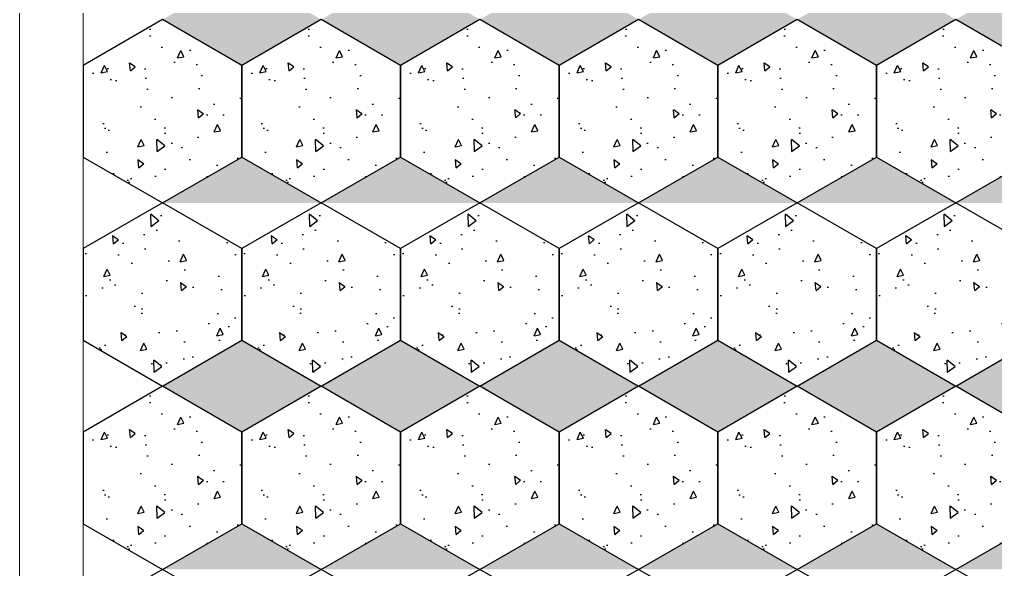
# Model space of a CAD drawing. Header units: millimetres. Extents: x 86441 to 190201, y 16532 to 98188.
# Drawn here: x 152342 to 153489, y 32724 to 33370 of the extents above; entities that cross this region are included whole.
import ezdxf

# ---------------------------------------------------------------- set-up
doc = ezdxf.new("R2010")
doc.units = ezdxf.units.MM
doc.header["$LTSCALE"] = 0.1

msp = doc.modelspace()

# ---------------------------------------------------------------- hatches: boundary and pattern name
at = {"true_color": 0xa19859, "transparency": 33554687}
h = msp.add_hatch(dxfattribs=at)
h.set_pattern_fill('AR-CONC', color=55, scale=0.5, angle=45)
h.set_pattern_definition([(95, (64132.56, 14307.475), (70.047325, 58.77669), [9.525, -104.775]), (40, (64132.56, 14307.475), (-80.00923, 55.08836), [7.62, -83.82029]), (145.45144, (64138.4, 14312.37), (-9.9619, 113.86505), [8.095, -89.04512]), (91.1842, (64114.6, 14325.44), (110.70512, 80.9767), [14.2875, -157.1625]), (141.63556, (64123.82, 14332.18), (-3.5433, 171.41338), [12.14251, -133.5678]), (36.18415, (64114.6, 14325.44), (-3.5433, 171.41338), [11.42998, -125.72987]), (66, (64128.07, 14329.925), (89.75999, 17.447575), [9.525, -104.775]), (11, (64128.07, 14329.93), (-43.26996, 86.9706), [7.62, -83.82]), (116.45145, (64135.55, 14331.38), (46.49003, 104.41817), [8.095, -89.04497]), (82.5, (64132.56, 14307.475), (-28.802735, 30.986707), [0, -82.804, 0, -85.09, 0, -84.1375]), (52.5, (64132.56, 14307.475), (-11.794864, 59.0435), [0, -48.514, 0, -80.899, 0, -32.0675]), (12.5, (64112.533, 14287.45), (49.963932, 45.913098), [0, -31.75, 0, -99.06, 0, -131.445]), (2.5, (64103.55, 14278.47), (43.381952, 61.361196), [0, -41.275, 0, -65.786, 0, -93.345])])
h.paths.add_polyline_path([(152416.7, 33208.9), (152510, 33155), (152603.3, 33208.9), (152603.3, 33316.6), (152510, 33370.5), (152416.7, 33316.6)])
h.paths.add_polyline_path([(152416.7, 33424.3), (152510, 33370.5), (152603.3, 33424.3), (152603.3, 33532), (152510, 33585.9), (152416.7, 33532)])
h = msp.add_hatch(dxfattribs=at)
h.set_pattern_fill('AR-CONC', color=55, scale=0.5, angle=45)
h.set_pattern_definition([(95, (64319.13, 14307.475), (70.047325, 58.77669), [9.525, -104.775]), (40, (64319.13, 14307.475), (-80.00923, 55.08836), [7.62, -83.82029]), (145.45144, (64324.96, 14312.37), (-9.9619, 113.86505), [8.095, -89.04512]), (91.1842, (64301.17, 14325.44), (110.70512, 80.9767), [14.2875, -157.1625]), (141.63556, (64310.39, 14332.18), (-3.5433, 171.41338), [12.14251, -133.5678]), (36.18415, (64301.17, 14325.44), (-3.5433, 171.41338), [11.42998, -125.72987]), (66, (64314.64, 14329.925), (89.75999, 17.447575), [9.525, -104.775]), (11, (64314.64, 14329.93), (-43.26996, 86.9706), [7.62, -83.82]), (116.45145, (64322.12, 14331.38), (46.49003, 104.41817), [8.095, -89.04497]), (82.5, (64319.126, 14307.475), (-28.802735, 30.986707), [0, -82.804, 0, -85.09, 0, -84.1375]), (52.5, (64319.126, 14307.475), (-11.794864, 59.0435), [0, -48.514, 0, -80.899, 0, -32.0675]), (12.5, (64299.1, 14287.45), (49.963932, 45.913098), [0, -31.75, 0, -99.06, 0, -131.445]), (2.5, (64290.12, 14278.47), (43.381952, 61.361196), [0, -41.275, 0, -65.786, 0, -93.345])])
h.paths.add_polyline_path([(152603.3, 33208.9), (152696.6, 33155), (152789.9, 33208.9), (152789.9, 33316.6), (152696.6, 33370.5), (152603.3, 33316.6)])
h.paths.add_polyline_path([(152696.6, 33370.5), (152789.9, 33424.3), (152789.9, 33532), (152696.6, 33585.9), (152603.3, 33532), (152603.3, 33424.3)])
h = msp.add_hatch(dxfattribs=at)
h.set_pattern_fill('AR-CONC', color=55, scale=0.5, angle=45)
h.set_pattern_definition([(95, (64505.694, 14307.475), (70.047325, 58.77669), [9.525, -104.775]), (40, (64505.69, 14307.475), (-80.00923, 55.08836), [7.62, -83.82029]), (145.45144, (64511.53, 14312.37), (-9.9619, 113.86505), [8.095, -89.04512]), (91.1842, (64487.73, 14325.44), (110.70512, 80.9767), [14.2875, -157.1625]), (141.63556, (64496.96, 14332.18), (-3.5433, 171.41338), [12.14251, -133.5678]), (36.18415, (64487.73, 14325.44), (-3.5433, 171.41338), [11.42998, -125.72987]), (66, (64501.204, 14329.925), (89.75999, 17.447575), [9.525, -104.775]), (11, (64501.2, 14329.93), (-43.26996, 86.9706), [7.62, -83.82]), (116.45145, (64508.68, 14331.38), (46.49003, 104.41817), [8.095, -89.04497]), (82.5, (64505.694, 14307.475), (-28.802735, 30.986707), [0, -82.804, 0, -85.09, 0, -84.1375]), (52.5, (64505.694, 14307.475), (-11.794864, 59.0435), [0, -48.514, 0, -80.899, 0, -32.0675]), (12.5, (64485.668, 14287.45), (49.963932, 45.913098), [0, -31.75, 0, -99.06, 0, -131.445]), (2.5, (64476.69, 14278.47), (43.381952, 61.361196), [0, -41.275, 0, -65.786, 0, -93.345])])
h.paths.add_polyline_path([(152789.9, 33208.9), (152883.2, 33155), (152976.4, 33208.9), (152976.4, 33316.6), (152883.2, 33370.5), (152789.9, 33316.6)])
h.paths.add_polyline_path([(152789.9, 33424.3), (152883.2, 33370.5), (152976.4, 33424.3), (152976.4, 33532), (152883.2, 33585.9), (152789.9, 33532)])
h = msp.add_hatch(dxfattribs=at)
h.set_pattern_fill('AR-CONC', color=55, scale=0.5, angle=45)
h.set_pattern_definition([(95, (64692.26, 14307.475), (70.047325, 58.77669), [9.525, -104.775]), (40, (64692.26, 14307.475), (-80.00923, 55.08836), [7.62, -83.82029]), (145.45144, (64698.1, 14312.37), (-9.9619, 113.86505), [8.095, -89.04512]), (91.1842, (64674.3, 14325.44), (110.70512, 80.9767), [14.2875, -157.1625]), (141.63556, (64683.53, 14332.18), (-3.5433, 171.41338), [12.14251, -133.5678]), (36.18415, (64674.3, 14325.44), (-3.5433, 171.41338), [11.42998, -125.72987]), (66, (64687.77, 14329.925), (89.75999, 17.447575), [9.525, -104.775]), (11, (64687.77, 14329.93), (-43.26996, 86.9706), [7.62, -83.82]), (116.45145, (64695.25, 14331.38), (46.49003, 104.41817), [8.095, -89.04497]), (82.5, (64692.26, 14307.475), (-28.802735, 30.986707), [0, -82.804, 0, -85.09, 0, -84.1375]), (52.5, (64692.26, 14307.475), (-11.794864, 59.0435), [0, -48.514, 0, -80.899, 0, -32.0675]), (12.5, (64672.236, 14287.45), (49.963932, 45.913098), [0, -31.75, 0, -99.06, 0, -131.445]), (2.5, (64663.255, 14278.47), (43.381952, 61.361196), [0, -41.275, 0, -65.786, 0, -93.345])])
h.paths.add_polyline_path([(152976.4, 33208.9), (153069.7, 33155), (153163, 33208.9), (153163, 33316.6), (153069.7, 33370.5), (152976.4, 33316.6)])
h.paths.add_polyline_path([(153069.7, 33370.5), (153163, 33424.3), (153163, 33532), (153069.7, 33585.9), (152976.4, 33532), (152976.4, 33424.3)])
h = msp.add_hatch(dxfattribs=at)
h.set_pattern_fill('AR-CONC', color=55, scale=0.5, angle=45)
h.set_pattern_definition([(95, (64878.83, 14307.475), (70.047325, 58.77669), [9.525, -104.775]), (40, (64878.83, 14307.475), (-80.00923, 55.08836), [7.62, -83.82029]), (145.45144, (64884.67, 14312.37), (-9.9619, 113.86505), [8.095, -89.04512]), (91.1842, (64860.87, 14325.44), (110.70512, 80.9767), [14.2875, -157.1625]), (141.63556, (64870.1, 14332.18), (-3.5433, 171.41338), [12.14251, -133.5678]), (36.18415, (64860.87, 14325.44), (-3.5433, 171.41338), [11.42998, -125.72987]), (66, (64874.34, 14329.925), (89.75999, 17.447575), [9.525, -104.775]), (11, (64874.34, 14329.93), (-43.26996, 86.9706), [7.62, -83.82]), (116.45145, (64881.82, 14331.38), (46.49003, 104.41817), [8.095, -89.04497]), (82.5, (64878.83, 14307.475), (-28.802735, 30.986707), [0, -82.804, 0, -85.09, 0, -84.1375]), (52.5, (64878.83, 14307.475), (-11.794864, 59.0435), [0, -48.514, 0, -80.899, 0, -32.0675]), (12.5, (64858.803, 14287.45), (49.963932, 45.913098), [0, -31.75, 0, -99.06, 0, -131.445]), (2.5, (64849.82, 14278.47), (43.381952, 61.361196), [0, -41.275, 0, -65.786, 0, -93.345])])
h.paths.add_polyline_path([(153163, 33208.9), (153256.3, 33155), (153349.6, 33208.9), (153349.6, 33316.6), (153256.3, 33370.5), (153163, 33316.6)])
h.paths.add_polyline_path([(153163, 33424.3), (153256.3, 33370.5), (153349.6, 33424.3), (153349.6, 33532), (153256.3, 33585.9), (153163, 33532)])
h = msp.add_hatch(dxfattribs=at)
h.set_pattern_fill('AR-CONC', color=55, scale=0.5, angle=45)
h.set_pattern_definition([(95, (65065.4, 14307.475), (70.047325, 58.77669), [9.525, -104.775]), (40, (65065.4, 14307.475), (-80.00923, 55.08836), [7.62, -83.82029]), (145.45144, (65071.23, 14312.37), (-9.9619, 113.86505), [8.095, -89.04512]), (91.1842, (65047.44, 14325.44), (110.70512, 80.9767), [14.2875, -157.1625]), (141.63556, (65056.66, 14332.18), (-3.5433, 171.41338), [12.14251, -133.5678]), (36.18415, (65047.44, 14325.44), (-3.5433, 171.41338), [11.42998, -125.72987]), (66, (65060.91, 14329.925), (89.75999, 17.447575), [9.525, -104.775]), (11, (65060.91, 14329.93), (-43.26996, 86.9706), [7.62, -83.82]), (116.45145, (65068.39, 14331.38), (46.49003, 104.41817), [8.095, -89.04497]), (82.5, (65065.397, 14307.475), (-28.802735, 30.986707), [0, -82.804, 0, -85.09, 0, -84.1375]), (52.5, (65065.397, 14307.475), (-11.794864, 59.0435), [0, -48.514, 0, -80.899, 0, -32.0675]), (12.5, (65045.37, 14287.45), (49.963932, 45.913098), [0, -31.75, 0, -99.06, 0, -131.445]), (2.5, (65036.39, 14278.47), (43.381952, 61.361196), [0, -41.275, 0, -65.786, 0, -93.345])])
h.paths.add_polyline_path([(153349.6, 33208.9), (153442.9, 33155), (153536.1, 33208.9), (153536.1, 33316.6), (153442.9, 33370.5), (153349.6, 33316.6)])
h.paths.add_polyline_path([(153442.9, 33370.5), (153536.1, 33424.3), (153536.1, 33532), (153442.9, 33585.9), (153349.6, 33532), (153349.6, 33424.3)])
at = {"true_color": 0xffffff, "transparency": 33554687}
h = msp.add_hatch(color=7, dxfattribs=at)
h.dxf.hatch_style = 1
h.set_gradient(color1=(114, 89, 52), color2=(161, 152, 89))
h.paths.add_polyline_path([(152603.3, 33424.3), (152510, 33370.5), (152603.3, 33316.6), (152696.6, 33370.5)])
h.paths.add_polyline_path([(152603.3, 33208.9), (152510, 33155), (152696.6, 33155)])
h = msp.add_hatch(color=7, dxfattribs=at)
h.dxf.hatch_style = 1
h.set_gradient(color1=(114, 89, 52), color2=(161, 152, 89))
h.paths.add_polyline_path([(152883.2, 33370.5), (152789.9, 33424.3), (152696.6, 33370.5), (152789.9, 33316.6)])
h.paths.add_polyline_path([(152789.9, 33208.9), (152696.6, 33155), (152883.2, 33155)])
h = msp.add_hatch(color=7, dxfattribs=at)
h.dxf.hatch_style = 1
h.set_gradient(color1=(114, 89, 52), color2=(161, 152, 89))
h.paths.add_polyline_path([(152976.4, 33424.3), (152883.2, 33370.5), (152976.4, 33316.6), (153069.7, 33370.5)])
h.paths.add_polyline_path([(152976.4, 33208.9), (152883.2, 33155), (153069.7, 33155)])
h = msp.add_hatch(color=7, dxfattribs=at)
h.dxf.hatch_style = 1
h.set_gradient(color1=(114, 89, 52), color2=(161, 152, 89))
h.paths.add_polyline_path([(153256.3, 33370.5), (153163, 33424.3), (153069.7, 33370.5), (153163, 33316.6)])
h.paths.add_polyline_path([(153163, 33208.9), (153069.7, 33155), (153256.3, 33155)])
h = msp.add_hatch(color=7, dxfattribs=at)
h.dxf.hatch_style = 1
h.set_gradient(color1=(114, 89, 52), color2=(161, 152, 89))
h.paths.add_polyline_path([(153349.6, 33424.3), (153256.3, 33370.5), (153349.6, 33316.6), (153442.9, 33370.5)])
h.paths.add_polyline_path([(153349.6, 33208.9), (153256.3, 33155), (153442.9, 33155)])
h = msp.add_hatch(color=7, dxfattribs=at)
h.dxf.hatch_style = 1
h.set_gradient(color1=(114, 89, 52), color2=(161, 152, 89))
h.paths.add_polyline_path([(153629.4, 33370.5), (153536.1, 33424.3), (153442.9, 33370.5), (153536.1, 33316.6)])
h.paths.add_polyline_path([(153536.1, 33208.9), (153442.9, 33155), (153629.4, 33155)])
at = {"true_color": 0xa19859, "transparency": 33554687}
h = msp.add_hatch(dxfattribs=at)
h.set_pattern_fill('AR-CONC', color=55, scale=0.5, angle=45)
h.set_pattern_definition([(95, (64132.56, 13876.615), (70.047325, 58.77669), [9.525, -104.775]), (40, (64132.56, 13876.62), (-80.00923, 55.08836), [7.62, -83.82029]), (145.45144, (64138.4, 13881.51), (-9.9619, 113.86505), [8.095, -89.04512]), (91.1842, (64114.6, 13894.58), (110.70512, 80.9767), [14.2875, -157.1625]), (141.63556, (64123.82, 13901.32), (-3.5433, 171.41338), [12.14251, -133.5678]), (36.18415, (64114.6, 13894.58), (-3.5433, 171.41338), [11.42998, -125.72987]), (66, (64128.07, 13899.066), (89.75999, 17.447575), [9.525, -104.775]), (11, (64128.07, 13899.07), (-43.26996, 86.9706), [7.62, -83.82]), (116.45145, (64135.55, 13900.52), (46.49003, 104.41817), [8.095, -89.04497]), (82.5, (64132.56, 13876.615), (-28.802735, 30.986707), [0, -82.804, 0, -85.09, 0, -84.1375]), (52.5, (64132.56, 13876.615), (-11.794864, 59.0435), [0, -48.514, 0, -80.899, 0, -32.0675]), (12.5, (64112.533, 13856.59), (49.963932, 45.913098), [0, -31.75, 0, -99.06, 0, -131.445]), (2.5, (64103.55, 13847.61), (43.381952, 61.361196), [0, -41.275, 0, -65.786, 0, -93.345])])
h.paths.add_polyline_path([(152416.7, 32778), (152510, 32724.2), (152603.3, 32778), (152603.3, 32885.7), (152510, 32939.6), (152416.7, 32885.7)])
h.paths.add_polyline_path([(152416.7, 32993.5), (152510, 32939.6), (152603.3, 32993.5), (152603.3, 33101.2), (152510, 33155), (152416.7, 33101.2)])
h = msp.add_hatch(dxfattribs=at)
h.set_pattern_fill('AR-CONC', color=55, scale=0.5, angle=45)
h.set_pattern_definition([(95, (64319.13, 13876.615), (70.047325, 58.77669), [9.525, -104.775]), (40, (64319.13, 13876.62), (-80.00923, 55.08836), [7.62, -83.82029]), (145.45144, (64324.96, 13881.51), (-9.9619, 113.86505), [8.095, -89.04512]), (91.1842, (64301.17, 13894.58), (110.70512, 80.9767), [14.2875, -157.1625]), (141.63556, (64310.39, 13901.32), (-3.5433, 171.41338), [12.14251, -133.5678]), (36.18415, (64301.17, 13894.58), (-3.5433, 171.41338), [11.42998, -125.72987]), (66, (64314.64, 13899.066), (89.75999, 17.447575), [9.525, -104.775]), (11, (64314.64, 13899.07), (-43.26996, 86.9706), [7.62, -83.82]), (116.45145, (64322.12, 13900.52), (46.49003, 104.41817), [8.095, -89.04497]), (82.5, (64319.126, 13876.615), (-28.802735, 30.986707), [0, -82.804, 0, -85.09, 0, -84.1375]), (52.5, (64319.126, 13876.615), (-11.794864, 59.0435), [0, -48.514, 0, -80.899, 0, -32.0675]), (12.5, (64299.1, 13856.59), (49.963932, 45.913098), [0, -31.75, 0, -99.06, 0, -131.445]), (2.5, (64290.12, 13847.61), (43.381952, 61.361196), [0, -41.275, 0, -65.786, 0, -93.345])])
h.paths.add_polyline_path([(152603.3, 32778), (152696.6, 32724.2), (152789.9, 32778), (152789.9, 32885.7), (152696.6, 32939.6), (152603.3, 32885.7)])
h.paths.add_polyline_path([(152603.3, 32993.5), (152696.6, 32939.6), (152789.9, 32993.5), (152789.9, 33101.2), (152696.6, 33155), (152603.3, 33101.2)])
h = msp.add_hatch(dxfattribs=at)
h.set_pattern_fill('AR-CONC', color=55, scale=0.5, angle=45)
h.set_pattern_definition([(95, (64505.694, 13876.615), (70.047325, 58.77669), [9.525, -104.775]), (40, (64505.69, 13876.62), (-80.00923, 55.08836), [7.62, -83.82029]), (145.45144, (64511.53, 13881.51), (-9.9619, 113.86505), [8.095, -89.04512]), (91.1842, (64487.73, 13894.58), (110.70512, 80.9767), [14.2875, -157.1625]), (141.63556, (64496.96, 13901.32), (-3.5433, 171.41338), [12.14251, -133.5678]), (36.18415, (64487.73, 13894.58), (-3.5433, 171.41338), [11.42998, -125.72987]), (66, (64501.204, 13899.066), (89.75999, 17.447575), [9.525, -104.775]), (11, (64501.2, 13899.07), (-43.26996, 86.9706), [7.62, -83.82]), (116.45145, (64508.68, 13900.52), (46.49003, 104.41817), [8.095, -89.04497]), (82.5, (64505.694, 13876.615), (-28.802735, 30.986707), [0, -82.804, 0, -85.09, 0, -84.1375]), (52.5, (64505.694, 13876.615), (-11.794864, 59.0435), [0, -48.514, 0, -80.899, 0, -32.0675]), (12.5, (64485.668, 13856.59), (49.963932, 45.913098), [0, -31.75, 0, -99.06, 0, -131.445]), (2.5, (64476.69, 13847.61), (43.381952, 61.361196), [0, -41.275, 0, -65.786, 0, -93.345])])
h.paths.add_polyline_path([(152789.9, 32778), (152883.2, 32724.2), (152976.4, 32778), (152976.4, 32885.7), (152883.2, 32939.6), (152789.9, 32885.7)])
h.paths.add_polyline_path([(152789.9, 32993.5), (152883.2, 32939.6), (152976.4, 32993.5), (152976.4, 33101.2), (152883.2, 33155), (152789.9, 33101.2)])
h = msp.add_hatch(dxfattribs=at)
h.set_pattern_fill('AR-CONC', color=55, scale=0.5, angle=45)
h.set_pattern_definition([(95, (64692.26, 13876.615), (70.047325, 58.77669), [9.525, -104.775]), (40, (64692.26, 13876.62), (-80.00923, 55.08836), [7.62, -83.82029]), (145.45144, (64698.1, 13881.51), (-9.9619, 113.86505), [8.095, -89.04512]), (91.1842, (64674.3, 13894.58), (110.70512, 80.9767), [14.2875, -157.1625]), (141.63556, (64683.53, 13901.32), (-3.5433, 171.41338), [12.14251, -133.5678]), (36.18415, (64674.3, 13894.58), (-3.5433, 171.41338), [11.42998, -125.72987]), (66, (64687.77, 13899.066), (89.75999, 17.447575), [9.525, -104.775]), (11, (64687.77, 13899.07), (-43.26996, 86.9706), [7.62, -83.82]), (116.45145, (64695.25, 13900.52), (46.49003, 104.41817), [8.095, -89.04497]), (82.5, (64692.26, 13876.615), (-28.802735, 30.986707), [0, -82.804, 0, -85.09, 0, -84.1375]), (52.5, (64692.26, 13876.615), (-11.794864, 59.0435), [0, -48.514, 0, -80.899, 0, -32.0675]), (12.5, (64672.236, 13856.59), (49.963932, 45.913098), [0, -31.75, 0, -99.06, 0, -131.445]), (2.5, (64663.255, 13847.61), (43.381952, 61.361196), [0, -41.275, 0, -65.786, 0, -93.345])])
h.paths.add_polyline_path([(152976.4, 32778), (153069.7, 32724.2), (153163, 32778), (153163, 32885.7), (153069.7, 32939.6), (152976.4, 32885.7)])
h.paths.add_polyline_path([(152976.4, 32993.5), (153069.7, 32939.6), (153163, 32993.5), (153163, 33101.2), (153069.7, 33155), (152976.4, 33101.2)])
h = msp.add_hatch(dxfattribs=at)
h.set_pattern_fill('AR-CONC', color=55, scale=0.5, angle=45)
h.set_pattern_definition([(95, (64878.83, 13876.615), (70.047325, 58.77669), [9.525, -104.775]), (40, (64878.83, 13876.62), (-80.00923, 55.08836), [7.62, -83.82029]), (145.45144, (64884.67, 13881.51), (-9.9619, 113.86505), [8.095, -89.04512]), (91.1842, (64860.87, 13894.58), (110.70512, 80.9767), [14.2875, -157.1625]), (141.63556, (64870.1, 13901.32), (-3.5433, 171.41338), [12.14251, -133.5678]), (36.18415, (64860.87, 13894.58), (-3.5433, 171.41338), [11.42998, -125.72987]), (66, (64874.34, 13899.066), (89.75999, 17.447575), [9.525, -104.775]), (11, (64874.34, 13899.07), (-43.26996, 86.9706), [7.62, -83.82]), (116.45145, (64881.82, 13900.52), (46.49003, 104.41817), [8.095, -89.04497]), (82.5, (64878.83, 13876.615), (-28.802735, 30.986707), [0, -82.804, 0, -85.09, 0, -84.1375]), (52.5, (64878.83, 13876.615), (-11.794864, 59.0435), [0, -48.514, 0, -80.899, 0, -32.0675]), (12.5, (64858.803, 13856.59), (49.963932, 45.913098), [0, -31.75, 0, -99.06, 0, -131.445]), (2.5, (64849.82, 13847.61), (43.381952, 61.361196), [0, -41.275, 0, -65.786, 0, -93.345])])
h.paths.add_polyline_path([(153163, 32778), (153256.3, 32724.2), (153349.6, 32778), (153349.6, 32885.7), (153256.3, 32939.6), (153163, 32885.7)])
h.paths.add_polyline_path([(153163, 32993.5), (153256.3, 32939.6), (153349.6, 32993.5), (153349.6, 33101.2), (153256.3, 33155), (153163, 33101.2)])
h = msp.add_hatch(dxfattribs=at)
h.set_pattern_fill('AR-CONC', color=55, scale=0.5, angle=45)
h.set_pattern_definition([(95, (65065.4, 13876.615), (70.047325, 58.77669), [9.525, -104.775]), (40, (65065.4, 13876.62), (-80.00923, 55.08836), [7.62, -83.82029]), (145.45144, (65071.23, 13881.51), (-9.9619, 113.86505), [8.095, -89.04512]), (91.1842, (65047.44, 13894.58), (110.70512, 80.9767), [14.2875, -157.1625]), (141.63556, (65056.66, 13901.32), (-3.5433, 171.41338), [12.14251, -133.5678]), (36.18415, (65047.44, 13894.58), (-3.5433, 171.41338), [11.42998, -125.72987]), (66, (65060.91, 13899.066), (89.75999, 17.447575), [9.525, -104.775]), (11, (65060.91, 13899.07), (-43.26996, 86.9706), [7.62, -83.82]), (116.45145, (65068.39, 13900.52), (46.49003, 104.41817), [8.095, -89.04497]), (82.5, (65065.397, 13876.615), (-28.802735, 30.986707), [0, -82.804, 0, -85.09, 0, -84.1375]), (52.5, (65065.397, 13876.615), (-11.794864, 59.0435), [0, -48.514, 0, -80.899, 0, -32.0675]), (12.5, (65045.37, 13856.59), (49.963932, 45.913098), [0, -31.75, 0, -99.06, 0, -131.445]), (2.5, (65036.39, 13847.61), (43.381952, 61.361196), [0, -41.275, 0, -65.786, 0, -93.345])])
h.paths.add_polyline_path([(153349.6, 32778), (153442.9, 32724.2), (153536.1, 32778), (153536.1, 32885.7), (153442.9, 32939.6), (153349.6, 32885.7)])
h.paths.add_polyline_path([(153349.6, 32993.5), (153442.9, 32939.6), (153536.1, 32993.5), (153536.1, 33101.2), (153442.9, 33155), (153349.6, 33101.2)])
at = {"true_color": 0xffffff, "transparency": 33554687}
h = msp.add_hatch(color=7, dxfattribs=at)
h.dxf.hatch_style = 1
h.set_gradient(color1=(114, 89, 52), color2=(161, 152, 89))
h.paths.add_polyline_path([(152603.3, 32993.5), (152510, 32939.6), (152603.3, 32885.7), (152696.6, 32939.6)])
h.paths.add_polyline_path([(152603.3, 32778), (152510, 32724.2), (152696.6, 32724.2)])
h = msp.add_hatch(color=7, dxfattribs=at)
h.dxf.hatch_style = 1
h.set_gradient(color1=(114, 89, 52), color2=(161, 152, 89))
h.paths.add_polyline_path([(152883.2, 32939.6), (152789.9, 32993.5), (152696.6, 32939.6), (152789.9, 32885.7)])
h.paths.add_polyline_path([(152789.9, 32778), (152696.6, 32724.2), (152883.2, 32724.2)])
h = msp.add_hatch(color=7, dxfattribs=at)
h.dxf.hatch_style = 1
h.set_gradient(color1=(114, 89, 52), color2=(161, 152, 89))
h.paths.add_polyline_path([(152976.4, 32993.5), (152883.2, 32939.6), (152976.4, 32885.7), (153069.7, 32939.6)])
h.paths.add_polyline_path([(152976.4, 32778), (152883.2, 32724.2), (153069.7, 32724.2)])
h = msp.add_hatch(color=7, dxfattribs=at)
h.dxf.hatch_style = 1
h.set_gradient(color1=(114, 89, 52), color2=(161, 152, 89))
h.paths.add_polyline_path([(153256.3, 32939.6), (153163, 32993.5), (153069.7, 32939.6), (153163, 32885.7)])
h.paths.add_polyline_path([(153163, 32778), (153069.7, 32724.2), (153256.3, 32724.2)])
h = msp.add_hatch(color=7, dxfattribs=at)
h.dxf.hatch_style = 1
h.set_gradient(color1=(114, 89, 52), color2=(161, 152, 89))
h.paths.add_polyline_path([(153349.6, 32993.5), (153256.3, 32939.6), (153349.6, 32885.7), (153442.9, 32939.6)])
h.paths.add_polyline_path([(153349.6, 32778), (153256.3, 32724.2), (153442.9, 32724.2)])
h = msp.add_hatch(color=7, dxfattribs=at)
h.dxf.hatch_style = 1
h.set_gradient(color1=(114, 89, 52), color2=(161, 152, 89))
h.paths.add_polyline_path([(153629.4, 32939.6), (153536.1, 32993.5), (153442.9, 32939.6), (153536.1, 32885.7)])
h.paths.add_polyline_path([(153536.1, 32778), (153442.9, 32724.2), (153629.4, 32724.2)])
at = {"true_color": 0xa19859, "transparency": 33554687}
h = msp.add_hatch(dxfattribs=at)
h.set_pattern_fill('AR-CONC', color=55, scale=0.5, angle=45)
h.set_pattern_definition([(95, (64319.13, 13445.756), (70.047325, 58.77669), [9.525, -104.775]), (40, (64319.13, 13445.76), (-80.00923, 55.08836), [7.62, -83.82029]), (145.45144, (64324.96, 13450.65), (-9.9619, 113.86505), [8.095, -89.04512]), (91.1842, (64301.17, 13463.72), (110.70512, 80.9767), [14.2875, -157.1625]), (141.63556, (64310.39, 13470.46), (-3.5433, 171.41338), [12.14251, -133.5678]), (36.18415, (64301.17, 13463.72), (-3.5433, 171.41338), [11.42998, -125.72987]), (66, (64314.64, 13468.21), (89.75999, 17.447575), [9.525, -104.775]), (11, (64314.64, 13468.21), (-43.26996, 86.9706), [7.62, -83.82]), (116.45145, (64322.12, 13469.66), (46.49003, 104.41817), [8.095, -89.04497]), (82.5, (64319.126, 13445.756), (-28.802735, 30.986707), [0, -82.804, 0, -85.09, 0, -84.1375]), (52.5, (64319.126, 13445.756), (-11.794864, 59.0435), [0, -48.514, 0, -80.899, 0, -32.0675]), (12.5, (64299.1, 13425.73), (49.963932, 45.913098), [0, -31.75, 0, -99.06, 0, -131.445]), (2.5, (64290.12, 13416.75), (43.381952, 61.361196), [0, -41.275, 0, -65.786, 0, -93.345])])
h.paths.add_polyline_path([(152603.3, 32347.2), (152696.6, 32293.3), (152789.9, 32347.2), (152789.9, 32454.9), (152696.6, 32508.7), (152603.3, 32454.9)])
h.paths.add_polyline_path([(152603.3, 32562.6), (152696.6, 32508.7), (152789.9, 32562.6), (152789.9, 32670.3), (152696.6, 32724.2), (152603.3, 32670.3)])
h = msp.add_hatch(dxfattribs=at)
h.set_pattern_fill('AR-CONC', color=55, scale=0.5, angle=45)
h.set_pattern_definition([(95, (64692.26, 13445.756), (70.047325, 58.77669), [9.525, -104.775]), (40, (64692.26, 13445.76), (-80.00923, 55.08836), [7.62, -83.82029]), (145.45144, (64698.1, 13450.65), (-9.9619, 113.86505), [8.095, -89.04512]), (91.1842, (64674.3, 13463.72), (110.70512, 80.9767), [14.2875, -157.1625]), (141.63556, (64683.53, 13470.46), (-3.5433, 171.41338), [12.14251, -133.5678]), (36.18415, (64674.3, 13463.72), (-3.5433, 171.41338), [11.42998, -125.72987]), (66, (64687.77, 13468.21), (89.75999, 17.447575), [9.525, -104.775]), (11, (64687.77, 13468.21), (-43.26996, 86.9706), [7.62, -83.82]), (116.45145, (64695.25, 13469.66), (46.49003, 104.41817), [8.095, -89.04497]), (82.5, (64692.26, 13445.756), (-28.802735, 30.986707), [0, -82.804, 0, -85.09, 0, -84.1375]), (52.5, (64692.26, 13445.756), (-11.794864, 59.0435), [0, -48.514, 0, -80.899, 0, -32.0675]), (12.5, (64672.236, 13425.73), (49.963932, 45.913098), [0, -31.75, 0, -99.06, 0, -131.445]), (2.5, (64663.255, 13416.75), (43.381952, 61.361196), [0, -41.275, 0, -65.786, 0, -93.345])])
h.paths.add_polyline_path([(152976.4, 32347.2), (153069.7, 32293.3), (153163, 32347.2), (153163, 32454.9), (153069.7, 32508.7), (152976.4, 32454.9)])
h.paths.add_polyline_path([(152976.4, 32562.6), (153069.7, 32508.7), (153163, 32562.6), (153163, 32670.3), (153069.7, 32724.2), (152976.4, 32670.3)])
h = msp.add_hatch(dxfattribs=at)
h.set_pattern_fill('AR-CONC', color=55, scale=0.5, angle=45)
h.set_pattern_definition([(95, (65065.4, 13445.756), (70.047325, 58.77669), [9.525, -104.775]), (40, (65065.4, 13445.76), (-80.00923, 55.08836), [7.62, -83.82029]), (145.45144, (65071.23, 13450.65), (-9.9619, 113.86505), [8.095, -89.04512]), (91.1842, (65047.44, 13463.72), (110.70512, 80.9767), [14.2875, -157.1625]), (141.63556, (65056.66, 13470.46), (-3.5433, 171.41338), [12.14251, -133.5678]), (36.18415, (65047.44, 13463.72), (-3.5433, 171.41338), [11.42998, -125.72987]), (66, (65060.91, 13468.21), (89.75999, 17.447575), [9.525, -104.775]), (11, (65060.91, 13468.21), (-43.26996, 86.9706), [7.62, -83.82]), (116.45145, (65068.39, 13469.66), (46.49003, 104.41817), [8.095, -89.04497]), (82.5, (65065.397, 13445.756), (-28.802735, 30.986707), [0, -82.804, 0, -85.09, 0, -84.1375]), (52.5, (65065.397, 13445.756), (-11.794864, 59.0435), [0, -48.514, 0, -80.899, 0, -32.0675]), (12.5, (65045.37, 13425.73), (49.963932, 45.913098), [0, -31.75, 0, -99.06, 0, -131.445]), (2.5, (65036.39, 13416.75), (43.381952, 61.361196), [0, -41.275, 0, -65.786, 0, -93.345])])
h.paths.add_polyline_path([(153349.6, 32347.2), (153442.9, 32293.3), (153536.1, 32347.2), (153536.1, 32454.9), (153442.9, 32508.7), (153349.6, 32454.9)])
h.paths.add_polyline_path([(153349.6, 32562.6), (153442.9, 32508.7), (153536.1, 32562.6), (153536.1, 32670.3), (153442.9, 32724.2), (153349.6, 32670.3)])

# ---------------------------------------------------------------- linework, layer by layer
at = {"color": 4, "lineweight": 18, "transparency": 33554687}
for p, q in [((152341.7, 36797.5), (152341.7, 29563.5)), ((152416.7, 36797.5), (152416.7, 31862.5))]:
    msp.add_line(p, q, dxfattribs=at)
at = {"color": 7, "true_color": 0xffffff, "transparency": 33554687}
for points in [[(152510, 33370.5), (152416.7, 33316.6), (152416.7, 33208.9), (152510, 33155), (152603.3, 33208.9), (152603.3, 33316.6), (152510, 33370.5)], [(152510, 33370.5), (152416.7, 33316.6), (152416.7, 33208.9), (152510, 33155), (152603.3, 33208.9), (152603.3, 33316.6), (152510, 33370.5)], [(152696.6, 33370.5), (152603.3, 33316.6), (152603.3, 33208.9), (152696.6, 33155), (152789.9, 33208.9), (152789.9, 33316.6), (152696.6, 33370.5)], [(152696.6, 33370.5), (152603.3, 33316.6), (152603.3, 33208.9), (152696.6, 33155), (152789.9, 33208.9), (152789.9, 33316.6), (152696.6, 33370.5)], [(152883.2, 33370.5), (152789.9, 33316.6), (152789.9, 33208.9), (152883.2, 33155), (152976.4, 33208.9), (152976.4, 33316.6), (152883.2, 33370.5)], [(152883.2, 33370.5), (152789.9, 33316.6), (152789.9, 33208.9), (152883.2, 33155), (152976.4, 33208.9), (152976.4, 33316.6), (152883.2, 33370.5)], [(153069.7, 33370.5), (152976.4, 33316.6), (152976.4, 33208.9), (153069.7, 33155), (153163, 33208.9), (153163, 33316.6), (153069.7, 33370.5)], [(153069.7, 33370.5), (152976.4, 33316.6), (152976.4, 33208.9), (153069.7, 33155), (153163, 33208.9), (153163, 33316.6), (153069.7, 33370.5)], [(153256.3, 33370.5), (153163, 33316.6), (153163, 33208.9), (153256.3, 33155), (153349.6, 33208.9), (153349.6, 33316.6), (153256.3, 33370.5)], [(153256.3, 33370.5), (153163, 33316.6), (153163, 33208.9), (153256.3, 33155), (153349.6, 33208.9), (153349.6, 33316.6), (153256.3, 33370.5)], [(153442.9, 33370.5), (153349.6, 33316.6), (153349.6, 33208.9), (153442.9, 33155), (153536.1, 33208.9), (153536.1, 33316.6), (153442.9, 33370.5)], [(153442.9, 33370.5), (153349.6, 33316.6), (153349.6, 33208.9), (153442.9, 33155), (153536.1, 33208.9), (153536.1, 33316.6), (153442.9, 33370.5)], [(152510, 33155), (152416.7, 33101.2), (152416.7, 32993.5), (152510, 32939.6), (152603.3, 32993.5), (152603.3, 33101.2), (152510, 33155)], [(152510, 33155), (152416.7, 33101.2), (152416.7, 32993.5), (152510, 32939.6), (152603.3, 32993.5), (152603.3, 33101.2), (152510, 33155)], [(152696.6, 33155), (152603.3, 33101.2), (152603.3, 32993.5), (152696.6, 32939.6), (152789.9, 32993.5), (152789.9, 33101.2), (152696.6, 33155)], [(152696.6, 33155), (152603.3, 33101.2), (152603.3, 32993.5), (152696.6, 32939.6), (152789.9, 32993.5), (152789.9, 33101.2), (152696.6, 33155)], [(152883.2, 33155), (152789.9, 33101.2), (152789.9, 32993.5), (152883.2, 32939.6), (152976.4, 32993.5), (152976.4, 33101.2), (152883.2, 33155)], [(152883.2, 33155), (152789.9, 33101.2), (152789.9, 32993.5), (152883.2, 32939.6), (152976.4, 32993.5), (152976.4, 33101.2), (152883.2, 33155)], [(153069.7, 33155), (152976.4, 33101.2), (152976.4, 32993.5), (153069.7, 32939.6), (153163, 32993.5), (153163, 33101.2), (153069.7, 33155)], [(153069.7, 33155), (152976.4, 33101.2), (152976.4, 32993.5), (153069.7, 32939.6), (153163, 32993.5), (153163, 33101.2), (153069.7, 33155)], [(153256.3, 33155), (153163, 33101.2), (153163, 32993.5), (153256.3, 32939.6), (153349.6, 32993.5), (153349.6, 33101.2), (153256.3, 33155)], [(153256.3, 33155), (153163, 33101.2), (153163, 32993.5), (153256.3, 32939.6), (153349.6, 32993.5), (153349.6, 33101.2), (153256.3, 33155)], [(153442.9, 33155), (153349.6, 33101.2), (153349.6, 32993.5), (153442.9, 32939.6), (153536.1, 32993.5), (153536.1, 33101.2), (153442.9, 33155)], [(153442.9, 33155), (153349.6, 33101.2), (153349.6, 32993.5), (153442.9, 32939.6), (153536.1, 32993.5), (153536.1, 33101.2), (153442.9, 33155)], [(152510, 32939.6), (152416.7, 32885.7), (152416.7, 32778), (152510, 32724.2), (152603.3, 32778), (152603.3, 32885.7), (152510, 32939.6)], [(152510, 32939.6), (152416.7, 32885.7), (152416.7, 32778), (152510, 32724.2), (152603.3, 32778), (152603.3, 32885.7), (152510, 32939.6)], [(152696.6, 32939.6), (152603.3, 32885.7), (152603.3, 32778), (152696.6, 32724.2), (152789.9, 32778), (152789.9, 32885.7), (152696.6, 32939.6)], [(152696.6, 32939.6), (152603.3, 32885.7), (152603.3, 32778), (152696.6, 32724.2), (152789.9, 32778), (152789.9, 32885.7), (152696.6, 32939.6)], [(152883.2, 32939.6), (152789.9, 32885.7), (152789.9, 32778), (152883.2, 32724.2), (152976.4, 32778), (152976.4, 32885.7), (152883.2, 32939.6)], [(152883.2, 32939.6), (152789.9, 32885.7), (152789.9, 32778), (152883.2, 32724.2), (152976.4, 32778), (152976.4, 32885.7), (152883.2, 32939.6)], [(153069.7, 32939.6), (152976.4, 32885.7), (152976.4, 32778), (153069.7, 32724.2), (153163, 32778), (153163, 32885.7), (153069.7, 32939.6)], [(153069.7, 32939.6), (152976.4, 32885.7), (152976.4, 32778), (153069.7, 32724.2), (153163, 32778), (153163, 32885.7), (153069.7, 32939.6)], [(153256.3, 32939.6), (153163, 32885.7), (153163, 32778), (153256.3, 32724.2), (153349.6, 32778), (153349.6, 32885.7), (153256.3, 32939.6)], [(153256.3, 32939.6), (153163, 32885.7), (153163, 32778), (153256.3, 32724.2), (153349.6, 32778), (153349.6, 32885.7), (153256.3, 32939.6)], [(153442.9, 32939.6), (153349.6, 32885.7), (153349.6, 32778), (153442.9, 32724.2), (153536.1, 32778), (153536.1, 32885.7), (153442.9, 32939.6)], [(153442.9, 32939.6), (153349.6, 32885.7), (153349.6, 32778), (153442.9, 32724.2), (153536.1, 32778), (153536.1, 32885.7), (153442.9, 32939.6)], [(152510, 32724.2), (152416.7, 32670.3), (152416.7, 32562.6), (152510, 32508.7), (152603.3, 32562.6), (152603.3, 32670.3), (152510, 32724.2)], [(152696.6, 32724.2), (152603.3, 32670.3), (152603.3, 32562.6), (152696.6, 32508.7), (152789.9, 32562.6), (152789.9, 32670.3), (152696.6, 32724.2)], [(152883.2, 32724.2), (152789.9, 32670.3), (152789.9, 32562.6), (152883.2, 32508.7), (152976.4, 32562.6), (152976.4, 32670.3), (152883.2, 32724.2)], [(153069.7, 32724.2), (152976.4, 32670.3), (152976.4, 32562.6), (153069.7, 32508.7), (153163, 32562.6), (153163, 32670.3), (153069.7, 32724.2)], [(153256.3, 32724.2), (153163, 32670.3), (153163, 32562.6), (153256.3, 32508.7), (153349.6, 32562.6), (153349.6, 32670.3), (153256.3, 32724.2)], [(153442.9, 32724.2), (153349.6, 32670.3), (153349.6, 32562.6), (153442.9, 32508.7), (153536.1, 32562.6), (153536.1, 32670.3), (153442.9, 32724.2)]]:
    msp.add_lwpolyline(points, dxfattribs=at)

doc.saveas('drawing.dxf')
